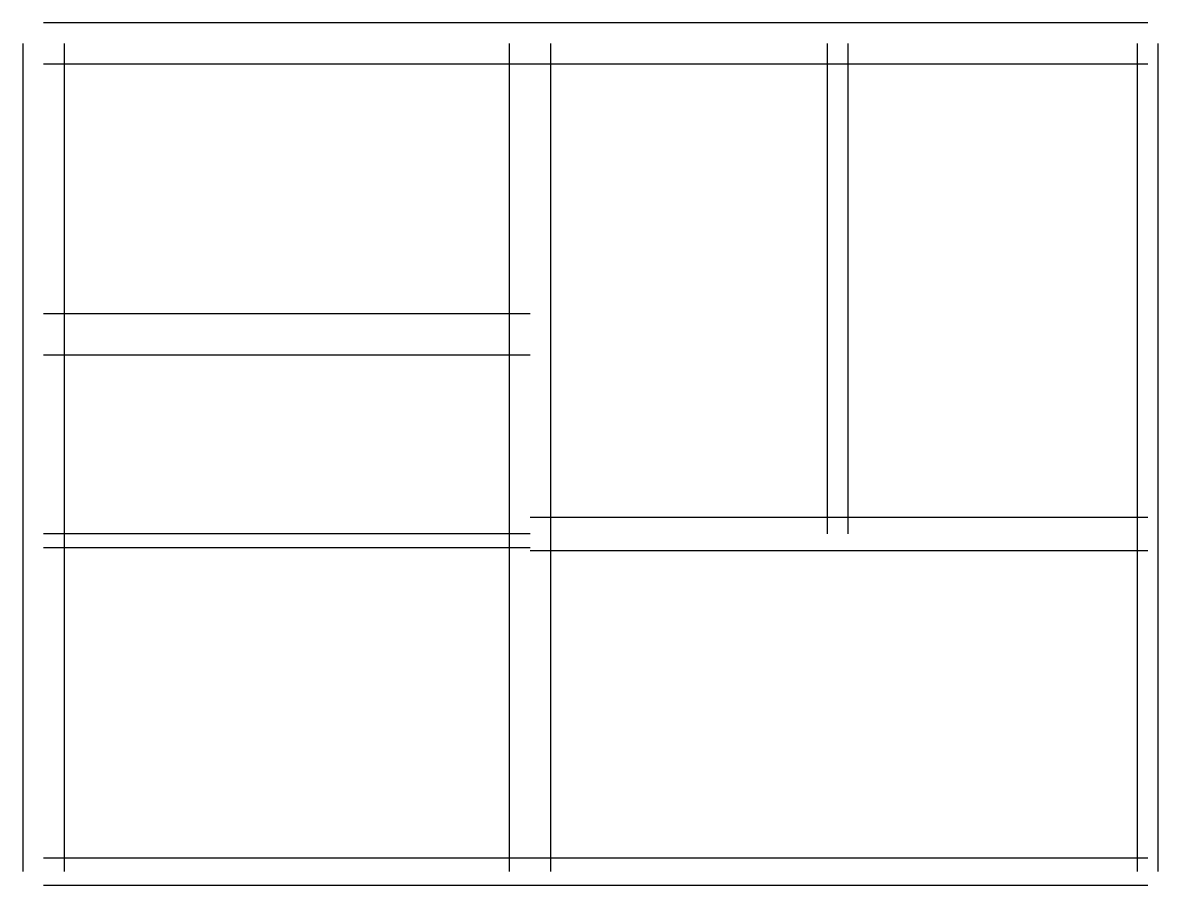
# Model space of a CAD drawing. Header units: millimetres. Extents: x -150 to 8075, y -100 to 6150.
import ezdxf

# ---------------------------------------------------------------- set-up
doc = ezdxf.new("R2010")
doc.units = ezdxf.units.MM
doc.layers.add('WALL', color=7, linetype='Continuous')

msp = doc.modelspace()

# ---------------------------------------------------------------- linework, layer by layer
at = {"layer": 'WALL'}
for p, q in [((8000, 6150), (0, 6150)), ((-150, 6000), (-150, 0)), ((150, 6000), (150, 0)), ((3375, 0), (3375, 6000)), ((3675, 0), (3675, 6000)), ((5678, 2447), (5678, 6000)), ((5828, 2447), (5828, 6000)), ((7925, 0), (7925, 6000)), ((8075, 0), (8075, 6000)), ((8000, 5850), (0, 5850)), ((0, 4044), (3525, 4044)), ((0, 3744), (3525, 3744)), ((3525, 2567), (8000, 2567)), ((0, 2448), (3525, 2448)), ((0, 2348), (3525, 2348)), ((3525, 2327), (8000, 2327)), ((0, 100), (8000, 100)), ((0, -100), (8000, -100))]:
    msp.add_line(p, q, dxfattribs=at)

doc.saveas('drawing.dxf')
